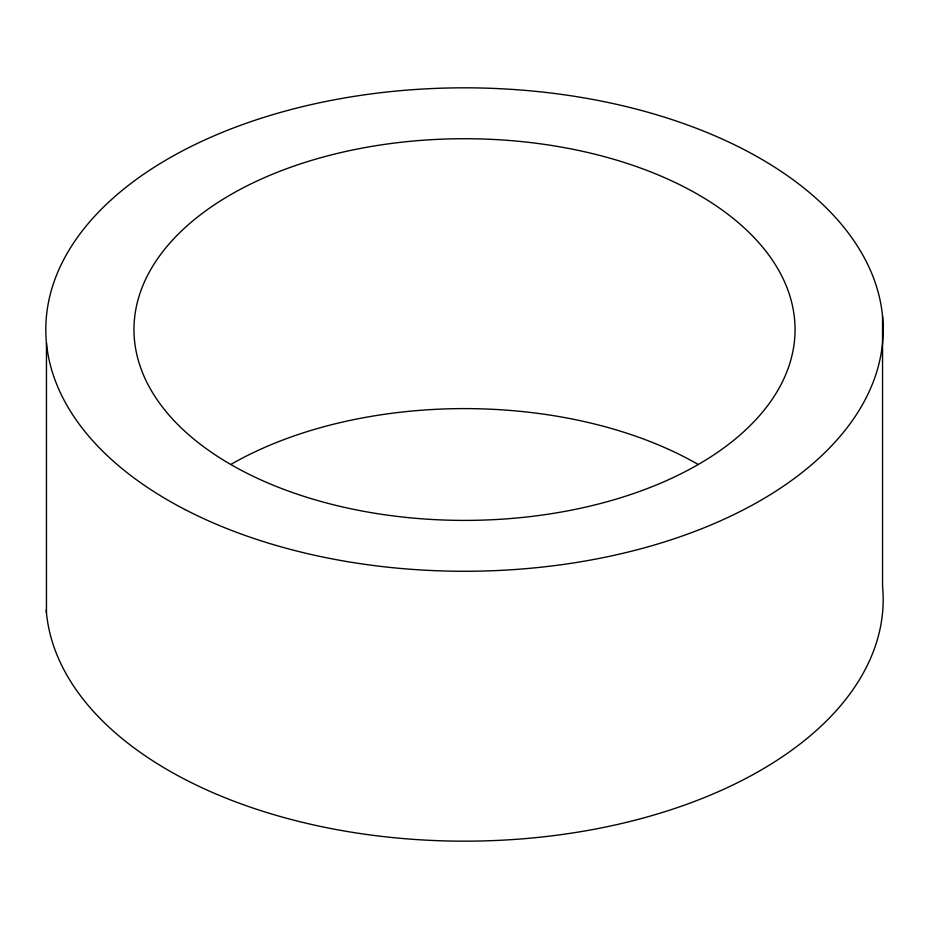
<?xml version="1.0" encoding="UTF-8"?>
<svg xmlns="http://www.w3.org/2000/svg" width="929" height="929" viewBox="0 0 929 929"><rect width="100%" height="100%" fill="white"/><g stroke="black" fill="none" stroke-linecap="round" stroke-linejoin="round"><path stroke-width="1.39" d="M882.55 316.22L882.55 586.106A418.689 241.726 0 0 1 485.135 840.873A418.689 241.726 0 0 1 46.206 609.935M46.45 342.894L46.45 612.78M230.775 464.5A330.538 190.84 0 0 0 783.786 378.951A330.538 190.84 0 0 0 378.951 145.226A330.538 190.84 0 0 0 230.775 464.5A330.538 190.84 0 0 1 698.225 464.5M185.231 509.649A418.689 241.726 0 0 0 874.282 379.137A418.689 241.726 0 0 0 333.987 99.867A418.689 241.726 0 0 0 185.231 509.649"/></g></svg>
